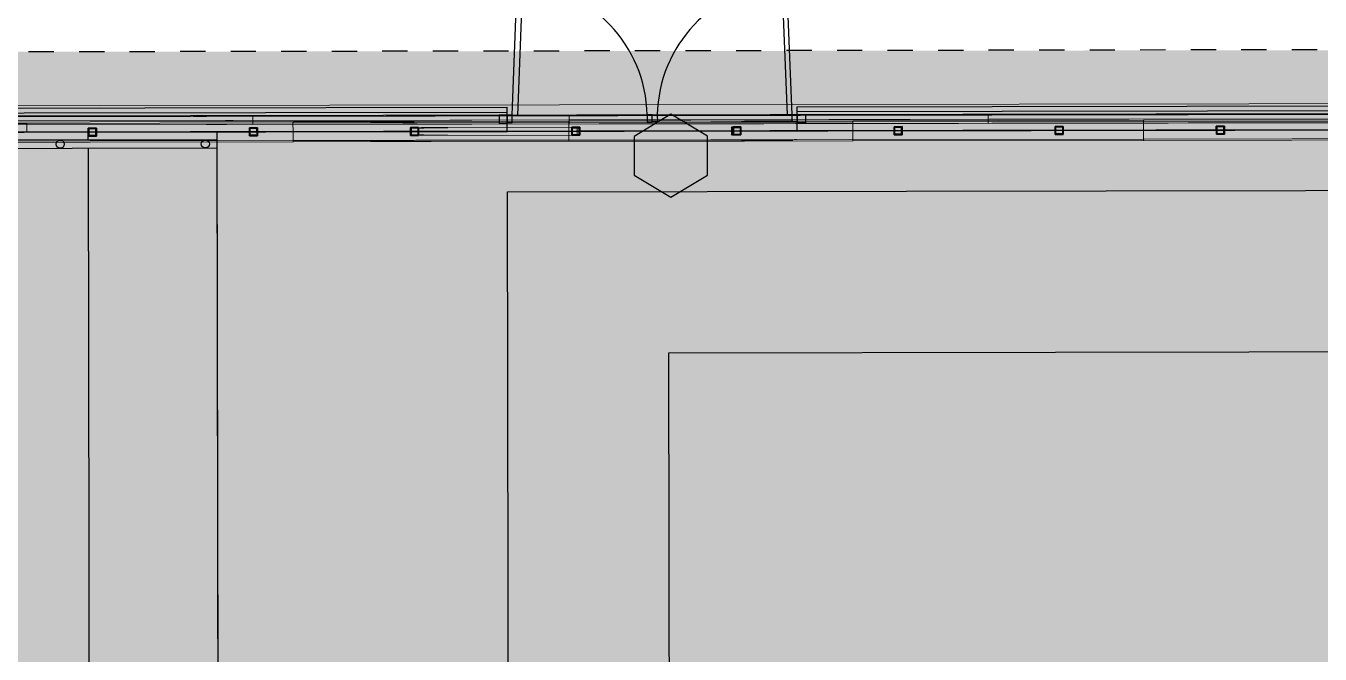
# Model space of a CAD drawing. Header units: inches. Extents: x 1693 to 10990, y 1878 to 5055.
# Drawn here: x 10297.73 to 10303.15, y 4371.73 to 4374.36 of the extents above; entities that cross this region are included whole.
import ezdxf

# ---------------------------------------------------------------- set-up
doc = ezdxf.new("R2010")
doc.units = ezdxf.units.IN
doc.linetypes.add('Rayas', pattern=[0.211667, 0.105833, -0.105833])
doc.linetypes.add('Rayas Pequeñas', pattern=[0.141111, 0.070556, -0.070556])
doc.layers.add('BLOQUE E-MOBILIARIO', color=7, linetype='Continuous')
for name, color, linetype, lineweight, true_color in [('BLOQUE E-MOBILIARIO_Pluma_Nº__28', 7, 'Continuous', 35, 0xa80f02), ('CUBIERTA CALAMINON Y TRANSLUCIDO_Pluma_Nº__174', 7, 'Continuous', 13, 0xe4ad2c), ('CUBIERTA CALAMINON Y TRANSLUCIDO_Pluma_Nº__4', 7, 'Continuous', 13, 0x029e21), ('CUBIERTA CALAMINON Y TRANSLUCIDO_Pluma_Nº__92', 7, 'Continuous', 13, 0xbf8080)]:
    doc.layers.add(name, color=color, linetype=linetype, lineweight=lineweight, true_color=true_color)
doc.layers.add('CUBIERTA CALAMINON Y TRANSLUCIDO_Pluma_Nº__19', color=255, linetype='Continuous', lineweight=0)
doc.layers.add('CUBIERTA CALAMINON Y TRANSLUCIDO_Pluma_Nº__60', color=230, linetype='Continuous', lineweight=25)
pattern_1 = [(45, (0, 0), (-0.079549513, 0.079549513), []), (45, (-0.02652, 0.02652), (-0.079549513, 0.079549513), [])]

# ---------------------------------------------------------------- blocks, each defined once
blk = doc.blocks.new('SHS Conf en Caliente 20[13]', base_point=(10.7604, -389.6033))
at = {"layer": 'CUBIERTA CALAMINON Y TRANSLUCIDO_Pluma_Nº__174', "color": 42, "linetype": 'Continuous', "lineweight": 13, "true_color": 0xe4ad2c}
for p, q in [((-16.7418, -380.1864), (-2.9866, -384.883)), ((-3.0028, -384.9304), (-16.7579, -380.2337)), ((10.7604, -389.6033), (-16.7498, -380.2101))]:
    blk.add_line(p, q, dxfattribs=at)
blk = doc.blocks.new('SHS Conf en Caliente 20[15]', base_point=(10.7604, -389.6033))
at = {"layer": 'CUBIERTA CALAMINON Y TRANSLUCIDO_Pluma_Nº__174', "color": 42, "linetype": 'Continuous', "lineweight": 13, "true_color": 0xe4ad2c}
for p, q in [((-16.7418, -380.1864), (-2.9866, -384.883)), ((-3.0028, -384.9304), (-16.7579, -380.2337)), ((10.7604, -389.6033), (-16.7498, -380.2101))]:
    blk.add_line(p, q, dxfattribs=at)
blk = doc.blocks.new('SHS Conf en Caliente 20[16]', base_point=(10.7604, -389.6033))
at = {"layer": 'CUBIERTA CALAMINON Y TRANSLUCIDO_Pluma_Nº__174', "color": 42, "linetype": 'Continuous', "lineweight": 13, "true_color": 0xe4ad2c}
for p, q in [((-16.7418, -380.1864), (-2.9866, -384.883)), ((-3.0028, -384.9304), (-16.7579, -380.2337)), ((10.7604, -389.6033), (-16.7498, -380.2101))]:
    blk.add_line(p, q, dxfattribs=at)
blk = doc.blocks.new('SHS Conf en Caliente 20[17]', base_point=(10.7604, -389.6033))
at = {"layer": 'CUBIERTA CALAMINON Y TRANSLUCIDO_Pluma_Nº__174', "color": 42, "linetype": 'Continuous', "lineweight": 13, "true_color": 0xe4ad2c}
for p, q in [((-16.7418, -380.1864), (-2.9866, -384.883)), ((-3.0028, -384.9304), (-16.7579, -380.2337)), ((10.7604, -389.6033), (-16.7498, -380.2101))]:
    blk.add_line(p, q, dxfattribs=at)
blk = doc.blocks.new('SHS Conf en Caliente 20[18]', base_point=(10.7604, -389.6033))
at = {"layer": 'CUBIERTA CALAMINON Y TRANSLUCIDO_Pluma_Nº__174', "color": 42, "linetype": 'Continuous', "lineweight": 13, "true_color": 0xe4ad2c}
for p, q in [((-16.7418, -380.1864), (-2.9866, -384.883)), ((-3.0028, -384.9304), (-16.7579, -380.2337)), ((10.7604, -389.6033), (-16.7498, -380.2101))]:
    blk.add_line(p, q, dxfattribs=at)
blk = doc.blocks.new('SHS Conf en Caliente 20[19]', base_point=(10.7604, -389.6033))
at = {"layer": 'CUBIERTA CALAMINON Y TRANSLUCIDO_Pluma_Nº__174', "color": 42, "linetype": 'Continuous', "lineweight": 13, "true_color": 0xe4ad2c}
for p, q in [((-16.7484, -380.1841), (-2.9899, -384.8819)), ((-3.0061, -384.9292), (-16.7646, -380.2315)), ((10.7604, -389.6033), (-16.7565, -380.2078))]:
    blk.add_line(p, q, dxfattribs=at)
blk = doc.blocks.new('SHS Conf en Caliente 20[20]', base_point=(9.3408, -389.1186))
at = {"layer": 'CUBIERTA CALAMINON Y TRANSLUCIDO_Pluma_Nº__174', "color": 42, "linetype": 'Continuous', "lineweight": 13, "true_color": 0xe4ad2c}
for p, q in [((-15.285, -380.7366), (-15.2769, -380.713)), ((-2.9761, -384.9394), (-15.285, -380.7366)), ((-15.2769, -380.713), (-15.2689, -380.6893)), ((9.3408, -389.1186), (-15.2769, -380.713)), ((-15.2689, -380.6893), (-2.96, -384.8921))]:
    blk.add_line(p, q, dxfattribs=at)
blk = doc.blocks.new('SHS Conf en Caliente 20[21]', base_point=(7.4699, -388.4798))
at = {"layer": 'CUBIERTA CALAMINON Y TRANSLUCIDO_Pluma_Nº__174', "color": 42, "linetype": 'Continuous', "lineweight": 13, "true_color": 0xe4ad2c}
for p, q in [((-13.4194, -381.3472), (-13.4113, -381.3236)), ((-13.4113, -381.3236), (-2.9667, -384.8898)), ((-13.4274, -381.3709), (-13.4194, -381.3472)), ((-2.9828, -384.9372), (-13.4274, -381.3709)), ((7.4699, -388.4798), (-13.4194, -381.3472))]:
    blk.add_line(p, q, dxfattribs=at)
blk = doc.blocks.new('SHS Conf en Caliente 20[22]', base_point=(5.0823, -387.6645))
at = {"layer": 'CUBIERTA CALAMINON Y TRANSLUCIDO_Pluma_Nº__174', "color": 42, "linetype": 'Continuous', "lineweight": 13, "true_color": 0xe4ad2c}
for p, q in [((-10.9665, -382.2112), (-10.9584, -382.1875)), ((-10.9584, -382.1875), (-10.9503, -382.1638)), ((5.0823, -387.6645), (-10.9584, -382.1875)), ((-10.9503, -382.1638), (-2.93, -384.9024)), ((-2.9461, -384.9497), (-10.9665, -382.2112))]:
    blk.add_line(p, q, dxfattribs=at)
blk = doc.blocks.new('SHS Conf en Caliente 20[25]', base_point=(-2.8671, -384.9503))
at = {"layer": 'CUBIERTA CALAMINON Y TRANSLUCIDO_Pluma_Nº__174', "color": 42, "linetype": 'Continuous', "lineweight": 13, "true_color": 0xe4ad2c}
for p, q in [((-9.7929, -382.6119), (-16.7106, -380.2499)), ((-2.8671, -384.9503), (-16.7025, -380.2263)), ((-16.6944, -380.2026), (-9.7767, -382.5646)), ((-9.7767, -382.5646), (-2.859, -384.9266)), ((-2.8752, -384.974), (-9.7929, -382.6119))]:
    blk.add_line(p, q, dxfattribs=at)
blk = doc.blocks.new('SHS Conf en Caliente 20[26]', base_point=(-2.8671, -384.9503))
at = {"layer": 'CUBIERTA CALAMINON Y TRANSLUCIDO_Pluma_Nº__174', "color": 42, "linetype": 'Continuous', "lineweight": 13, "true_color": 0xe4ad2c}
for p, q in [((-9.7929, -382.6119), (-16.7106, -380.2499)), ((-2.8671, -384.9503), (-16.7025, -380.2263)), ((-16.6944, -380.2026), (-9.7767, -382.5646)), ((-9.7767, -382.5646), (-2.859, -384.9266)), ((-2.8752, -384.974), (-9.7929, -382.6119))]:
    blk.add_line(p, q, dxfattribs=at)
blk = doc.blocks.new('SHS Conf en Caliente V 23[37]', base_point=(-9.6182, -382.719))
at = {"layer": 'BLOQUE E-MOBILIARIO', "linetype": 'Continuous', "lineweight": 0, "true_color": 0xffffff}
h = blk.add_hatch(dxfattribs=at)
h.set_pattern_fill('ACERO', style=0, pattern_type=2)
h.set_pattern_definition(pattern_1)
h.paths.add_polyline_path([(-9.6337, -382.6872), (-9.6499, -382.7345), (-9.6026, -382.7507), (-9.5864, -382.7034)])
h.paths.add_polyline_path([(-9.6319, -382.691), (-9.5902, -382.7053), (-9.6045, -382.7469), (-9.6461, -382.7327)], flags=0)
at = {"layer": 'BLOQUE E-MOBILIARIO_Pluma_Nº__28', "color": 14, "linetype": 'Rayas Pequeñas', "lineweight": 35, "true_color": 0xa80f02}
for p, q in [((-9.6499, -382.7345), (-9.6337, -382.6872)), ((-9.6319, -382.691), (-9.6461, -382.7327)), ((-9.6337, -382.6872), (-9.5864, -382.7034)), ((-9.5902, -382.7053), (-9.6319, -382.691)), ((-9.6026, -382.7507), (-9.6499, -382.7345)), ((-9.6461, -382.7327), (-9.6045, -382.7469)), ((-9.6045, -382.7469), (-9.5902, -382.7053)), ((-9.5864, -382.7034), (-9.6026, -382.7507))]:
    blk.add_line(p, q, dxfattribs=at)
blk = doc.blocks.new('SHS Conf en Caliente V 23[38]', base_point=(-10.5645, -382.3958))
at = {"layer": 'BLOQUE E-MOBILIARIO', "linetype": 'Continuous', "lineweight": 0, "true_color": 0xffffff}
h = blk.add_hatch(dxfattribs=at)
h.set_pattern_fill('ACERO', style=0, pattern_type=2)
h.set_pattern_definition(pattern_1)
h.paths.add_polyline_path([(-10.5801, -382.3641), (-10.5963, -382.4114), (-10.5489, -382.4276), (-10.5328, -382.3803)])
h.paths.add_polyline_path([(-10.5782, -382.3679), (-10.5366, -382.3821), (-10.5508, -382.4238), (-10.5924, -382.4096)], flags=0)
at = {"layer": 'BLOQUE E-MOBILIARIO_Pluma_Nº__28', "color": 14, "linetype": 'Rayas Pequeñas', "lineweight": 35, "true_color": 0xa80f02}
for p, q in [((-10.5963, -382.4114), (-10.5801, -382.3641)), ((-10.5782, -382.3679), (-10.5924, -382.4096)), ((-10.5801, -382.3641), (-10.5328, -382.3803)), ((-10.5366, -382.3821), (-10.5782, -382.3679)), ((-10.5489, -382.4276), (-10.5963, -382.4114)), ((-10.5924, -382.4096), (-10.5508, -382.4238)), ((-10.5508, -382.4238), (-10.5366, -382.3821)), ((-10.5328, -382.3803), (-10.5489, -382.4276))]:
    blk.add_line(p, q, dxfattribs=at)
blk = doc.blocks.new('SHS Conf en Caliente V 23[39]', base_point=(-11.5109, -382.0727))
at = {"layer": 'BLOQUE E-MOBILIARIO', "linetype": 'Continuous', "lineweight": 0, "true_color": 0xffffff}
h = blk.add_hatch(dxfattribs=at)
h.set_pattern_fill('ACERO', style=0, pattern_type=2)
h.set_pattern_definition(pattern_1)
h.paths.add_polyline_path([(-11.5265, -382.041), (-11.5426, -382.0883), (-11.4953, -382.1044), (-11.4791, -382.0571)])
h.paths.add_polyline_path([(-11.5246, -382.0448), (-11.4829, -382.059), (-11.4972, -382.1006), (-11.5388, -382.0864)], flags=0)
at = {"layer": 'BLOQUE E-MOBILIARIO_Pluma_Nº__28', "color": 14, "linetype": 'Rayas Pequeñas', "lineweight": 35, "true_color": 0xa80f02}
for p, q in [((-11.5426, -382.0883), (-11.5265, -382.041)), ((-11.5246, -382.0448), (-11.5388, -382.0864)), ((-11.5265, -382.041), (-11.4791, -382.0571)), ((-11.4829, -382.059), (-11.5246, -382.0448)), ((-11.4953, -382.1044), (-11.5426, -382.0883)), ((-11.5388, -382.0864), (-11.4972, -382.1006)), ((-11.4972, -382.1006), (-11.4829, -382.059)), ((-11.4791, -382.0571), (-11.4953, -382.1044))]:
    blk.add_line(p, q, dxfattribs=at)
blk = doc.blocks.new('SHS Conf en Caliente V 23[40]', base_point=(-12.4572, -381.7496))
at = {"layer": 'BLOQUE E-MOBILIARIO', "linetype": 'Continuous', "lineweight": 0, "true_color": 0xffffff}
h = blk.add_hatch(dxfattribs=at)
h.set_pattern_fill('ACERO', style=0, pattern_type=2)
h.set_pattern_definition(pattern_1)
h.paths.add_polyline_path([(-12.4728, -381.7178), (-12.489, -381.7652), (-12.4417, -381.7813), (-12.4255, -381.734)])
h.paths.add_polyline_path([(-12.4709, -381.7217), (-12.4293, -381.7359), (-12.4435, -381.7775), (-12.4852, -381.7633)], flags=0)
at = {"layer": 'BLOQUE E-MOBILIARIO_Pluma_Nº__28', "color": 14, "linetype": 'Rayas Pequeñas', "lineweight": 35, "true_color": 0xa80f02}
for p, q in [((-12.489, -381.7652), (-12.4728, -381.7178)), ((-12.4709, -381.7217), (-12.4852, -381.7633)), ((-12.4728, -381.7178), (-12.4255, -381.734)), ((-12.4293, -381.7359), (-12.4709, -381.7217)), ((-12.4417, -381.7813), (-12.489, -381.7652)), ((-12.4852, -381.7633), (-12.4435, -381.7775)), ((-12.4435, -381.7775), (-12.4293, -381.7359)), ((-12.4255, -381.734), (-12.4417, -381.7813))]:
    blk.add_line(p, q, dxfattribs=at)
blk = doc.blocks.new('SHS Conf en Caliente V 23[41]', base_point=(-13.4036, -381.4265))
at = {"layer": 'BLOQUE E-MOBILIARIO', "linetype": 'Continuous', "lineweight": 0, "true_color": 0xffffff}
h = blk.add_hatch(dxfattribs=at)
h.set_pattern_fill('ACERO', style=0, pattern_type=2)
h.set_pattern_definition(pattern_1)
h.paths.add_polyline_path([(-13.4192, -381.3947), (-13.4353, -381.442), (-13.388, -381.4582), (-13.3718, -381.4109)])
h.paths.add_polyline_path([(-13.4173, -381.3985), (-13.3757, -381.4127), (-13.3899, -381.4544), (-13.4315, -381.4402)], flags=0)
at = {"layer": 'BLOQUE E-MOBILIARIO_Pluma_Nº__28', "color": 14, "linetype": 'Rayas Pequeñas', "lineweight": 35, "true_color": 0xa80f02}
for p, q in [((-13.4353, -381.442), (-13.4192, -381.3947)), ((-13.4173, -381.3985), (-13.4315, -381.4402)), ((-13.4192, -381.3947), (-13.3718, -381.4109)), ((-13.3757, -381.4127), (-13.4173, -381.3985)), ((-13.388, -381.4582), (-13.4353, -381.442)), ((-13.4315, -381.4402), (-13.3899, -381.4544)), ((-13.3899, -381.4544), (-13.3757, -381.4127)), ((-13.3718, -381.4109), (-13.388, -381.4582))]:
    blk.add_line(p, q, dxfattribs=at)
blk = doc.blocks.new('SHS Conf en Caliente V 23[42]', base_point=(-14.3499, -381.1033))
at = {"layer": 'BLOQUE E-MOBILIARIO', "linetype": 'Continuous', "lineweight": 0, "true_color": 0xffffff}
h = blk.add_hatch(dxfattribs=at)
h.set_pattern_fill('ACERO', style=0, pattern_type=2)
h.set_pattern_definition(pattern_1)
h.paths.add_polyline_path([(-14.3655, -381.0716), (-14.3817, -381.1189), (-14.3344, -381.1351), (-14.3182, -381.0877)])
h.paths.add_polyline_path([(-14.3637, -381.0754), (-14.322, -381.0896), (-14.3362, -381.1313), (-14.3779, -381.117)], flags=0)
at = {"layer": 'BLOQUE E-MOBILIARIO_Pluma_Nº__28', "color": 14, "linetype": 'Rayas Pequeñas', "lineweight": 35, "true_color": 0xa80f02}
for p, q in [((-14.3817, -381.1189), (-14.3655, -381.0716)), ((-14.3637, -381.0754), (-14.3779, -381.117)), ((-14.3655, -381.0716), (-14.3182, -381.0877)), ((-14.322, -381.0896), (-14.3637, -381.0754)), ((-14.3344, -381.1351), (-14.3817, -381.1189)), ((-14.3779, -381.117), (-14.3362, -381.1313)), ((-14.3362, -381.1313), (-14.322, -381.0896)), ((-14.3182, -381.0877), (-14.3344, -381.1351))]:
    blk.add_line(p, q, dxfattribs=at)
blk = doc.blocks.new('SHS Conf en Caliente V 23[43]', base_point=(-15.2963, -380.7802))
at = {"layer": 'BLOQUE E-MOBILIARIO', "linetype": 'Continuous', "lineweight": 0, "true_color": 0xffffff}
h = blk.add_hatch(dxfattribs=at)
h.set_pattern_fill('ACERO', style=0, pattern_type=2)
h.set_pattern_definition(pattern_1)
h.paths.add_polyline_path([(-15.3119, -380.7485), (-15.328, -380.7958), (-15.2807, -380.8119), (-15.2646, -380.7646)])
h.paths.add_polyline_path([(-15.31, -380.7523), (-15.2684, -380.7665), (-15.2826, -380.8081), (-15.3242, -380.7939)], flags=0)
at = {"layer": 'BLOQUE E-MOBILIARIO_Pluma_Nº__28', "color": 14, "linetype": 'Rayas Pequeñas', "lineweight": 35, "true_color": 0xa80f02}
for p, q in [((-15.328, -380.7958), (-15.3119, -380.7485)), ((-15.31, -380.7523), (-15.3242, -380.7939)), ((-15.3119, -380.7485), (-15.2646, -380.7646)), ((-15.2684, -380.7665), (-15.31, -380.7523)), ((-15.2807, -380.8119), (-15.328, -380.7958)), ((-15.3242, -380.7939), (-15.2826, -380.8081)), ((-15.2826, -380.8081), (-15.2684, -380.7665)), ((-15.2646, -380.7646), (-15.2807, -380.8119))]:
    blk.add_line(p, q, dxfattribs=at)
blk = doc.blocks.new('SHS Conf en Caliente V 23[44]', base_point=(-16.2427, -380.4571))
at = {"layer": 'BLOQUE E-MOBILIARIO', "linetype": 'Continuous', "lineweight": 0, "true_color": 0xffffff}
h = blk.add_hatch(dxfattribs=at)
h.set_pattern_fill('ACERO', style=0, pattern_type=2)
h.set_pattern_definition(pattern_1)
h.paths.add_polyline_path([(-16.2582, -380.4253), (-16.2744, -380.4727), (-16.2271, -380.4888), (-16.2109, -380.4415)])
h.paths.add_polyline_path([(-16.2564, -380.4291), (-16.2147, -380.4434), (-16.2289, -380.485), (-16.2706, -380.4708)], flags=0)
at = {"layer": 'BLOQUE E-MOBILIARIO_Pluma_Nº__28', "color": 14, "linetype": 'Rayas Pequeñas', "lineweight": 35, "true_color": 0xa80f02}
for p, q in [((-16.2744, -380.4727), (-16.2582, -380.4253)), ((-16.2564, -380.4291), (-16.2706, -380.4708)), ((-16.2582, -380.4253), (-16.2109, -380.4415)), ((-16.2147, -380.4434), (-16.2564, -380.4291)), ((-16.2109, -380.4415), (-16.2271, -380.4888)), ((-16.2271, -380.4888), (-16.2744, -380.4727)), ((-16.2706, -380.4708), (-16.2289, -380.485)), ((-16.2289, -380.485), (-16.2147, -380.4434))]:
    blk.add_line(p, q, dxfattribs=at)

msp = doc.modelspace()

# ---------------------------------------------------------------- hatches: boundary and pattern name
at = {"layer": 'CUBIERTA CALAMINON Y TRANSLUCIDO_Pluma_Nº__19', "linetype": 'Continuous', "lineweight": 0}
h = msp.add_hatch(color=255, dxfattribs=at)
h.set_gradient(color1=(199, 200, 202), color2=(0, 0, 0), one_color=1, name='INVCYLINDER')
h.paths.add_polyline_path([(10295.9406, 4374.2475), (10295.9395, 4371.009), (10295.9393, 4371.009), (10297.8474, 4371.0087), (10317.9796, 4371.0778), (10317.9776, 4374.2738)])

# ---------------------------------------------------------------- linework, layer by layer
at = {"layer": 'CUBIERTA CALAMINON Y TRANSLUCIDO_Pluma_Nº__4', "color": 104, "linetype": 'Continuous', "lineweight": 5, "true_color": 0x029e21, "flags": 128}
for points in [[(10297.1457, 4373.9488), (10297.7353, 4373.9497), (10298.8509, 4373.9516), (10300.006, 4373.9535), (10301.1954, 4373.9555), (10302.4136, 4373.9575), (10303.655, 4373.9596), (10304.9138, 4373.9617), (10306.1844, 4373.9638), (10307.4608, 4373.966), (10308.7372, 4373.9681), (10310.0078, 4373.9702), (10311.2666, 4373.9723), (10312.508, 4373.9744), (10313.7262, 4373.9764), (10314.9156, 4373.9784), (10316.0707, 4373.9804), (10317.1863, 4373.9822), (10317.7759, 4373.9832)], [(10297.1457, 4373.9488), (10297.7353, 4373.9497), (10298.8509, 4373.9516), (10299.1734, 4373.9521)], [(10317.7733, 4373.9886), (10316.0682, 4373.9857), (10314.9134, 4373.9838), (10313.7244, 4373.9818), (10312.5065, 4373.9798), (10311.2655, 4373.9777), (10310.007, 4373.9756), (10308.7368, 4373.9735), (10307.4608, 4373.9714), (10306.1847, 4373.9692), (10304.9145, 4373.9671), (10303.6561, 4373.965), (10302.415, 4373.963), (10301.1972, 4373.9609), (10300.0082, 4373.9589), (10298.8533, 4373.957), (10297.1483, 4373.9542)], [(10297.1483, 4373.9542), (10298.8533, 4373.957), (10299.186, 4373.9576)], [(10297.7353, 4373.9497), (10297.7354, 4373.9129)], [(10297.7353, 4373.9497), (10297.7354, 4373.9129)], [(10298.8533, 4373.957), (10298.8529, 4373.9569), (10298.8524, 4373.9566), (10298.852, 4373.9561), (10298.8516, 4373.9554), (10298.8513, 4373.9546), (10298.8511, 4373.9537), (10298.8509, 4373.9527), (10298.8509, 4373.9516), (10298.851, 4373.9148), (10298.851, 4373.878), (10298.8511, 4373.877), (10298.8512, 4373.876), (10298.8514, 4373.875), (10298.8517, 4373.8742), (10298.8521, 4373.8735), (10298.8525, 4373.873), (10298.853, 4373.8727), (10298.8535, 4373.8726)], [(10298.8533, 4373.957), (10298.8529, 4373.9569), (10298.8524, 4373.9566), (10298.852, 4373.9561), (10298.8516, 4373.9554), (10298.8513, 4373.9546), (10298.8511, 4373.9537), (10298.8509, 4373.9527), (10298.8509, 4373.9516), (10298.851, 4373.9148), (10298.851, 4373.878), (10298.8511, 4373.877), (10298.8512, 4373.876), (10298.8514, 4373.875), (10298.8517, 4373.8742), (10298.8521, 4373.8735), (10298.8525, 4373.873), (10298.853, 4373.8727), (10298.8535, 4373.8726)], [(10315.7482, 4373.9798), (10314.9156, 4373.9784), (10313.7262, 4373.9764), (10312.508, 4373.9744), (10311.2666, 4373.9723), (10310.0078, 4373.9702), (10308.7372, 4373.9681), (10307.4608, 4373.966), (10306.1844, 4373.9638), (10304.9138, 4373.9617), (10303.655, 4373.9596), (10302.4136, 4373.9575), (10301.1954, 4373.9555), (10300.006, 4373.9535), (10299.1734, 4373.9521)], [(10299.1734, 4373.9521), (10299.1797, 4373.9521)], [(10299.1751, 4373.9548), (10299.186, 4373.9549)], [(10299.1797, 4373.9521), (10299.3649, 4373.9525)], [(10315.7355, 4373.9852), (10314.9134, 4373.9838), (10313.7244, 4373.9818), (10312.5065, 4373.9798), (10311.2655, 4373.9777), (10310.007, 4373.9756), (10308.7368, 4373.9735), (10307.4608, 4373.9714), (10306.1847, 4373.9692), (10304.9145, 4373.9671), (10303.6561, 4373.965), (10302.415, 4373.963), (10301.1972, 4373.9609), (10300.0082, 4373.9589), (10299.186, 4373.9576)], [(10299.186, 4373.9576), (10299.3585, 4373.9578)], [(10299.186, 4373.9549), (10299.3585, 4373.9551)], [(10299.3585, 4373.9578), (10300.0082, 4373.9589), (10300.7427, 4373.9602)], [(10299.3649, 4373.9525), (10299.3712, 4373.9525)], [(10299.3712, 4373.9525), (10300.006, 4373.9535), (10300.7279, 4373.9547)], [(10300.0082, 4373.9589), (10300.0077, 4373.9588), (10300.0073, 4373.9585), (10300.007, 4373.958), (10300.0067, 4373.9573), (10300.0064, 4373.9565), (10300.0062, 4373.9556), (10300.0061, 4373.9546), (10300.006, 4373.9535), (10300.0061, 4373.9336)], [(10300.0082, 4373.9589), (10300.0077, 4373.9588), (10300.0073, 4373.9585), (10300.007, 4373.958), (10300.0067, 4373.9573), (10300.0064, 4373.9565), (10300.0062, 4373.9556), (10300.0061, 4373.9546), (10300.006, 4373.9535), (10300.0061, 4373.9167), (10300.0062, 4373.8799), (10300.0062, 4373.8789), (10300.0063, 4373.8779), (10300.0065, 4373.8769), (10300.0068, 4373.8761), (10300.0071, 4373.8755), (10300.0075, 4373.875), (10300.0079, 4373.8747), (10300.0083, 4373.8746)], [(10300.0082, 4373.9589), (10300.0077, 4373.9588), (10300.0073, 4373.9585), (10300.007, 4373.958), (10300.0067, 4373.9573), (10300.0064, 4373.9565), (10300.0062, 4373.9556), (10300.0061, 4373.9546), (10300.006, 4373.9535), (10300.0061, 4373.9167), (10300.0062, 4373.8799), (10300.0062, 4373.8789), (10300.0063, 4373.8779), (10300.0065, 4373.8769), (10300.0068, 4373.8761), (10300.0071, 4373.8755), (10300.0075, 4373.875), (10300.0079, 4373.8747), (10300.0083, 4373.8746)], [(10300.7279, 4373.9547), (10300.7353, 4373.9547)], [(10300.7299, 4373.9574), (10300.7427, 4373.9575)], [(10300.7353, 4373.9547), (10300.9521, 4373.9551)], [(10300.7427, 4373.9602), (10300.9447, 4373.9605)], [(10300.7427, 4373.9575), (10300.9447, 4373.9578)], [(10300.9521, 4373.9551), (10300.9595, 4373.9551)], [(10301.1972, 4373.9609), (10301.1969, 4373.9608), (10301.1965, 4373.9605), (10301.1962, 4373.96), (10301.1959, 4373.9593), (10301.1957, 4373.9585), (10301.1956, 4373.9576), (10301.1955, 4373.9566), (10301.1954, 4373.9555), (10301.1955, 4373.9187), (10301.1955, 4373.8819), (10301.1956, 4373.8809), (10301.1957, 4373.8799), (10301.1959, 4373.8789), (10301.1961, 4373.8781), (10301.1964, 4373.8774), (10301.1967, 4373.8769), (10301.197, 4373.8766), (10301.1974, 4373.8765)], [(10301.1972, 4373.9609), (10301.1969, 4373.9608), (10301.1965, 4373.9605), (10301.1962, 4373.96), (10301.1959, 4373.9593), (10301.1957, 4373.9585), (10301.1956, 4373.9576), (10301.1955, 4373.9566), (10301.1954, 4373.9555), (10301.1955, 4373.9187), (10301.1955, 4373.8819), (10301.1956, 4373.8809), (10301.1957, 4373.8799), (10301.1959, 4373.8789), (10301.1961, 4373.8781), (10301.1964, 4373.8774), (10301.1967, 4373.8769), (10301.197, 4373.8766), (10301.1974, 4373.8765)], [(10302.415, 4373.963), (10302.4148, 4373.9628), (10302.4145, 4373.9625), (10302.4142, 4373.962), (10302.414, 4373.9614), (10302.4138, 4373.9605), (10302.4137, 4373.9596), (10302.4136, 4373.9586), (10302.4136, 4373.9575), (10302.4137, 4373.9208), (10302.4137, 4373.884), (10302.4138, 4373.8829), (10302.4138, 4373.8819), (10302.414, 4373.881), (10302.4142, 4373.8801), (10302.4144, 4373.8795), (10302.4146, 4373.879), (10302.4149, 4373.8787), (10302.4152, 4373.8786)], [(10302.415, 4373.963), (10302.4148, 4373.9628), (10302.4145, 4373.9625), (10302.4142, 4373.962), (10302.414, 4373.9614), (10302.4138, 4373.9605), (10302.4137, 4373.9596), (10302.4136, 4373.9586), (10302.4136, 4373.9575), (10302.4137, 4373.9208), (10302.4137, 4373.884), (10302.4138, 4373.8829), (10302.4138, 4373.8819), (10302.414, 4373.881), (10302.4142, 4373.8801), (10302.4144, 4373.8795), (10302.4146, 4373.879), (10302.4149, 4373.8787), (10302.4152, 4373.8786)], [(10317.7761, 4373.9096), (10316.0708, 4373.9068), (10314.9157, 4373.9048), (10313.7263, 4373.9029), (10312.5081, 4373.9008), (10311.2667, 4373.8988), (10310.0079, 4373.8966), (10308.7373, 4373.8945), (10307.4609, 4373.8924), (10306.1845, 4373.8903), (10304.9139, 4373.8881), (10303.6551, 4373.886), (10302.4137, 4373.884), (10301.1955, 4373.8819), (10300.0062, 4373.8799), (10298.851, 4373.878), (10297.1458, 4373.8752)], [(10317.7734, 4373.9042), (10316.0684, 4373.9014), (10314.9136, 4373.8994), (10313.7245, 4373.8975), (10312.5067, 4373.8954), (10311.2657, 4373.8933), (10310.0072, 4373.8912), (10308.737, 4373.8891), (10307.4609, 4373.887), (10306.1849, 4373.8849), (10304.9147, 4373.8827), (10303.6562, 4373.8806), (10302.4152, 4373.8786), (10301.1974, 4373.8765), (10300.0083, 4373.8746), (10298.8535, 4373.8726), (10297.1484, 4373.8698)], [(10297.7354, 4373.9129), (10298.851, 4373.9148), (10300.0061, 4373.9167), (10301.1955, 4373.9187), (10302.4137, 4373.9208), (10303.655, 4373.9228), (10304.9139, 4373.9249), (10306.1844, 4373.9271), (10307.4474, 4373.9292)], [(10297.7354, 4373.9129), (10298.851, 4373.9148), (10299.1734, 4373.9153)], [(10299.1734, 4373.9153), (10300.0061, 4373.9167), (10301.1955, 4373.9187), (10302.4137, 4373.9208), (10303.655, 4373.9228), (10304.9139, 4373.9249), (10306.1844, 4373.9271), (10307.4474, 4373.9292)], [(10315.7483, 4373.9062), (10314.9157, 4373.9048), (10313.7263, 4373.9029), (10312.5081, 4373.9008), (10311.2667, 4373.8988), (10310.0079, 4373.8966), (10308.7373, 4373.8945), (10307.4609, 4373.8924), (10306.1845, 4373.8903), (10304.9139, 4373.8881), (10303.6551, 4373.886), (10302.4137, 4373.884), (10301.1955, 4373.8819), (10300.0062, 4373.8799), (10299.1735, 4373.8786)], [(10315.7357, 4373.9008), (10314.9136, 4373.8994), (10313.7245, 4373.8975), (10312.5067, 4373.8954), (10311.2657, 4373.8933), (10310.0072, 4373.8912), (10308.737, 4373.8891), (10307.4609, 4373.887), (10306.1849, 4373.8849), (10304.9147, 4373.8827), (10303.6562, 4373.8806), (10302.4152, 4373.8786), (10301.1974, 4373.8765), (10300.0083, 4373.8746), (10299.1862, 4373.8732)], [(10299.3603, 4373.9325), (10299.3612, 4373.9325)], [(10299.3603, 4373.9305), (10299.3603, 4373.9325)], [(10299.3612, 4373.9305), (10299.3603, 4373.9305)], [(10299.3604, 4373.8988), (10299.3604, 4373.9008)], [(10299.3604, 4373.9008), (10299.3613, 4373.9008)], [(10299.3613, 4373.8988), (10299.3604, 4373.8988)], [(10299.3612, 4373.9314), (10299.397, 4373.9314)], [(10299.3613, 4373.9), (10299.3971, 4373.9)], [(10299.3712, 4373.9326), (10299.3649, 4373.9325)], [(10299.3649, 4373.9305), (10299.3712, 4373.9305)], [(10299.3713, 4373.9008), (10299.365, 4373.9008)], [(10299.365, 4373.8988), (10299.3713, 4373.8988)], [(10299.3712, 4373.9299), (10299.3932, 4373.93)], [(10299.3713, 4373.9014), (10299.3932, 4373.9015)], [(10299.3713, 4373.8789), (10300.0062, 4373.8799), (10300.728, 4373.8812)], [(10299.3893, 4373.9326), (10300.0402, 4373.9337)], [(10299.3893, 4373.9306), (10299.3979, 4373.9306)], [(10299.3894, 4373.9009), (10299.398, 4373.9009)], [(10299.3894, 4373.8988), (10300.0402, 4373.8999)], [(10299.3932, 4373.93), (10299.3986, 4373.93)], [(10299.3932, 4373.9015), (10299.3987, 4373.9015)], [(10299.397, 4373.9314), (10299.4989, 4373.9316)], [(10299.3971, 4373.9), (10299.4989, 4373.9002)], [(10300.0061, 4373.8999), (10300.0062, 4373.8799), (10300.0062, 4373.8789), (10300.0063, 4373.8779), (10300.0065, 4373.8769), (10300.0068, 4373.8761), (10300.0071, 4373.8755), (10300.0075, 4373.875), (10300.0079, 4373.8747), (10300.0083, 4373.8746)], [(10300.0412, 4373.9325), (10300.0402, 4373.9337)], [(10300.0402, 4373.8999), (10300.0413, 4373.9011)], [(10300.0413, 4373.9011), (10300.0417, 4373.904), (10300.0417, 4373.9296), (10300.0412, 4373.9325)], [(10300.0417, 4373.9168), (10300.6515, 4373.9178)], [(10300.6867, 4373.9327), (10300.6872, 4373.9336)], [(10300.6872, 4373.9022), (10300.6868, 4373.903)], [(10300.6872, 4373.9336), (10300.6908, 4373.9348)], [(10300.6909, 4373.901), (10300.6872, 4373.9022)], [(10300.689, 4373.9321), (10300.6882, 4373.9307)], [(10300.6883, 4373.9051), (10300.6883, 4373.9179), (10300.6882, 4373.9307)], [(10300.6883, 4373.9179), (10300.7279, 4373.9179)], [(10300.6883, 4373.9051), (10300.689, 4373.9036)], [(10300.6908, 4373.9327), (10300.689, 4373.9321)], [(10300.689, 4373.9036), (10300.6909, 4373.903)], [(10300.6905, 4373.9336), (10300.69, 4373.9327)], [(10300.6901, 4373.903), (10300.6905, 4373.9022)], [(10300.6941, 4373.9348), (10300.6905, 4373.9336)], [(10300.6905, 4373.9022), (10300.6942, 4373.901)], [(10300.7036, 4373.9336), (10300.7034, 4373.9328)], [(10300.7035, 4373.9031), (10300.7037, 4373.9022)], [(10300.7048, 4373.9348), (10300.7036, 4373.9336)], [(10300.7037, 4373.9022), (10300.7049, 4373.901)], [(10300.7104, 4373.9328), (10300.7104, 4373.9348)], [(10300.7105, 4373.901), (10300.7105, 4373.9031)], [(10300.7151, 4373.9348), (10300.7121, 4373.9348)], [(10300.7121, 4373.9348), (10300.7121, 4373.9328)], [(10300.7121, 4373.9328), (10300.7151, 4373.9328)], [(10300.7152, 4373.9031), (10300.7122, 4373.9031)], [(10300.7122, 4373.901), (10300.7122, 4373.9031)], [(10300.7122, 4373.901), (10300.7152, 4373.901)], [(10300.728, 4373.8812), (10300.7354, 4373.8812)], [(10300.7354, 4373.8812), (10300.9522, 4373.8815)], [(10300.9522, 4373.8815), (10300.9596, 4373.8815)], [(10297.1458, 4373.8752), (10298.851, 4373.878), (10299.1735, 4373.8786)], [(10297.1484, 4373.8698), (10298.8535, 4373.8726), (10299.1862, 4373.8732)], [(10299.1735, 4373.8786), (10299.1798, 4373.8786)], [(10299.1753, 4373.8759), (10299.1862, 4373.8759)], [(10299.1798, 4373.8786), (10299.365, 4373.8789)], [(10299.1862, 4373.8759), (10299.3587, 4373.8762)], [(10299.1862, 4373.8732), (10299.3587, 4373.8735)], [(10299.3587, 4373.8735), (10300.0083, 4373.8746), (10300.7428, 4373.8758)], [(10299.365, 4373.8789), (10299.3713, 4373.8789)], [(10300.7301, 4373.8785), (10300.7428, 4373.8785)], [(10300.7428, 4373.8785), (10300.9448, 4373.8788)], [(10300.7428, 4373.8758), (10300.9448, 4373.8761)]]:
    msp.add_lwpolyline(points, dxfattribs=at)
at = {"layer": 'CUBIERTA CALAMINON Y TRANSLUCIDO_Pluma_Nº__60', "color": 230, "linetype": 'Continuous', "lineweight": 25}
for p, q in [((10317.2893, 4374.0131), (10296.7109, 4373.9787)), ((10299.7485, 4373.9163), (10299.7483, 4374.0176)), ((10300.9635, 4373.9183), (10300.9634, 4374.0196)), ((10317.2894, 4373.9456), (10296.711, 4373.9112))]:
    msp.add_line(p, q, dxfattribs=at)
at = {"layer": 'CUBIERTA CALAMINON Y TRANSLUCIDO_Pluma_Nº__60', "color": 230, "linetype": 'Continuous', "lineweight": 25, "flags": 128}
for points in [[(10299.7909, 4373.9831), (10299.7696, 4373.9839), (10299.7904, 4374.5363), (10299.8117, 4374.5355)], [(10299.7909, 4373.9831), (10299.7696, 4373.9839), (10299.7904, 4374.5363), (10299.8117, 4374.5355)], [(10300.9209, 4373.9849), (10300.9422, 4373.9858), (10300.9195, 4374.5382), (10300.8982, 4374.5373)], [(10300.9209, 4373.9849), (10300.9422, 4373.9858), (10300.9195, 4374.5382), (10300.8982, 4374.5373)], [(10299.7483, 4373.9838), (10299.7146, 4373.9838), (10299.7147, 4373.95), (10299.7484, 4373.9501)], [(10299.7696, 4373.9839), (10299.7483, 4373.9838), (10299.7484, 4373.9534), (10299.7697, 4373.9535)], [(10299.7696, 4373.9839), (10299.7483, 4373.9838), (10299.7484, 4373.9534), (10299.7697, 4373.9535)], [(10299.7696, 4373.9839), (10299.7483, 4373.9838), (10299.7484, 4373.9534), (10299.7697, 4373.9535)], [(10300.2807, 4373.7327), (10300.4342, 4373.6408), (10300.5873, 4373.7332), (10300.587, 4373.896), (10300.4336, 4373.9879), (10300.2804, 4373.8954)], [(10300.3559, 4373.9848), (10300.3346, 4373.9848), (10300.3347, 4373.9544), (10300.3559, 4373.9545)], [(10300.3559, 4373.9848), (10300.3346, 4373.9848), (10300.3347, 4373.9544), (10300.3559, 4373.9545)], [(10300.3559, 4373.9848), (10300.3346, 4373.9848), (10300.3347, 4373.9544), (10300.3559, 4373.9545)], [(10300.3559, 4373.9848), (10300.3771, 4373.9849), (10300.3772, 4373.9545), (10300.3559, 4373.9545)], [(10300.3559, 4373.9848), (10300.3771, 4373.9849), (10300.3772, 4373.9545), (10300.3559, 4373.9545)], [(10300.3559, 4373.9848), (10300.3771, 4373.9849), (10300.3772, 4373.9545), (10300.3559, 4373.9545)], [(10300.9422, 4373.9858), (10300.9634, 4373.9858), (10300.9635, 4373.9555), (10300.9422, 4373.9554)], [(10300.9422, 4373.9858), (10300.9634, 4373.9858), (10300.9635, 4373.9555), (10300.9422, 4373.9554)], [(10300.9422, 4373.9858), (10300.9634, 4373.9858), (10300.9635, 4373.9555), (10300.9422, 4373.9554)], [(10300.9634, 4373.9858), (10300.9972, 4373.9859), (10300.9972, 4373.9521), (10300.9635, 4373.9521)], [(10298.5336, 4373.8805), (10296.711, 4373.8775), (10296.7111, 4373.8437), (10298.5337, 4373.8468)], [(10317.3, 4373.6925), (10317.3518, 4342.6406), (10299.8007, 4342.6113), (10299.7489, 4373.6632)], [(10316.626, 4373.0163), (10316.6756, 4343.3145), (10300.4746, 4343.2874), (10300.4251, 4372.9893)]]:
    msp.add_lwpolyline(points, close=True, dxfattribs=at)
at = {"layer": 'CUBIERTA CALAMINON Y TRANSLUCIDO_Pluma_Nº__60', "color": 230, "linetype": 'Rayas', "lineweight": 25, "flags": 128}
msp.add_lwpolyline([(10318.0278, 4342.051), (10296.0892, 4342.0144), (10296.0354, 4374.2476), (10317.974, 4374.2843)], close=True, dxfattribs=at)
at = {"layer": 'CUBIERTA CALAMINON Y TRANSLUCIDO_Pluma_Nº__60', "color": 230, "linetype": 'Continuous', "lineweight": 25, "flags": 128}
for points in [[(10300.9634, 4374.0196), (10317.2892, 4374.0469)], [(10296.7108, 4374.0125), (10299.7483, 4374.0176)], [(10296.7108, 4373.9922), (10299.7483, 4373.9973)], [(10300.9634, 4373.9993), (10317.2893, 4374.0266)], [(10296.402, 4356.7984), (10296.3976, 4359.4648), (10298.5577, 4359.4684), (10298.5336, 4373.9143), (10317.2894, 4373.9456)], [(10300.9635, 4373.9183), (10317.2894, 4373.9456)], [(10296.711, 4373.9112), (10299.7485, 4373.9163)], [(10296.7112, 4373.9112), (10298.5338, 4373.9143)], [(10297.9936, 4373.8796), (10297.9935, 4373.9134)], [(10298.5452, 4366.936), (10298.5336, 4373.9143)], [(10298.0052, 4366.9351), (10297.9937, 4373.8459)]]:
    msp.add_lwpolyline(points, dxfattribs=at)
at = {"layer": 'CUBIERTA CALAMINON Y TRANSLUCIDO_Pluma_Nº__60', "color": 230, "linetype": 'Continuous', "lineweight": 25}
for centre in [(10297.8761, 4373.8626), (10297.8761, 4373.8626), (10298.4836, 4373.8636), (10298.4836, 4373.8636)]:
    msp.add_circle(centre, 0.0169, dxfattribs=at)
for centre, start, end in [((10299.7707, 4373.9729), 1.2048, 85.8296), ((10299.7707, 4373.9729), 1.2048, 85.8296), ((10300.9411, 4373.9749), 94.3617, 178.9865), ((10300.9411, 4373.9749), 94.3617, 178.9865)]:
    msp.add_arc(centre, 0.5641, start, end, dxfattribs=at)
at = {"layer": 'CUBIERTA CALAMINON Y TRANSLUCIDO_Pluma_Nº__92', "color": 23, "linetype": 'Continuous', "lineweight": 13, "true_color": 0xbf8080, "flags": 128}
for points in [[(10306.7046, 4374.0374), (10295.1548, 4374.0204)], [(10295.1548, 4374.0204), (10306.7046, 4374.0374)]]:
    msp.add_lwpolyline(points, dxfattribs=at)

# ---------------------------------------------------------------- block references
at = {"layer": 'BLOQUE E-MOBILIARIO', "color": 5, "linetype": 'Rayas Pequeñas', "lineweight": 13, "xscale": 0.6750421965442606, "yscale": 0.6750421965442606, "zscale": 0.6750421965442606, "rotation": 18.94787699857764}
for name, p in [('SHS Conf en Caliente V 23[44]', (10298.0103, 4373.9134)), ('SHS Conf en Caliente V 23[43]', (10298.6853, 4373.9145)), ('SHS Conf en Caliente V 23[42]', (10299.3604, 4373.9157)), ('SHS Conf en Caliente V 23[41]', (10300.0354, 4373.9168)), ('SHS Conf en Caliente V 23[40]', (10300.7104, 4373.9179)), ('SHS Conf en Caliente V 23[39]', (10301.3855, 4373.919)), ('SHS Conf en Caliente V 23[38]', (10302.0605, 4373.9202)), ('SHS Conf en Caliente V 23[37]', (10302.7356, 4373.9213))]:
    msp.add_blockref(name, p, dxfattribs=at)
at = {"layer": 'CUBIERTA CALAMINON Y TRANSLUCIDO_Pluma_Nº__174', "color": 42, "linetype": 'Continuous', "lineweight": 13, "true_color": 0xe4ad2c, "xscale": 0.6750421965442606, "yscale": 0.6750421965442606, "zscale": 0.6750421965442606, "rotation": 18.94787699857764}
for name, p in [('SHS Conf en Caliente 20[19]', (10317.2556, 4373.9927)), ('SHS Conf en Caliente 20[13]', (10317.2556, 4373.9927)), ('SHS Conf en Caliente 20[15]', (10317.2556, 4373.9927)), ('SHS Conf en Caliente 20[16]', (10317.2556, 4373.9927)), ('SHS Conf en Caliente 20[17]', (10317.2556, 4373.9927)), ('SHS Conf en Caliente 20[18]', (10317.2556, 4373.9927)), ('SHS Conf en Caliente 20[20]', (10316.243, 4373.991)), ('SHS Conf en Caliente 20[21]', (10314.9084, 4373.9888)), ('SHS Conf en Caliente 20[22]', (10313.2053, 4373.9859)), ('SHS Conf en Caliente 20[25]', (10307.535, 4373.9765)), ('SHS Conf en Caliente 20[26]', (10307.535, 4373.9765))]:
    msp.add_blockref(name, p, dxfattribs=at)

doc.saveas('drawing.dxf')
